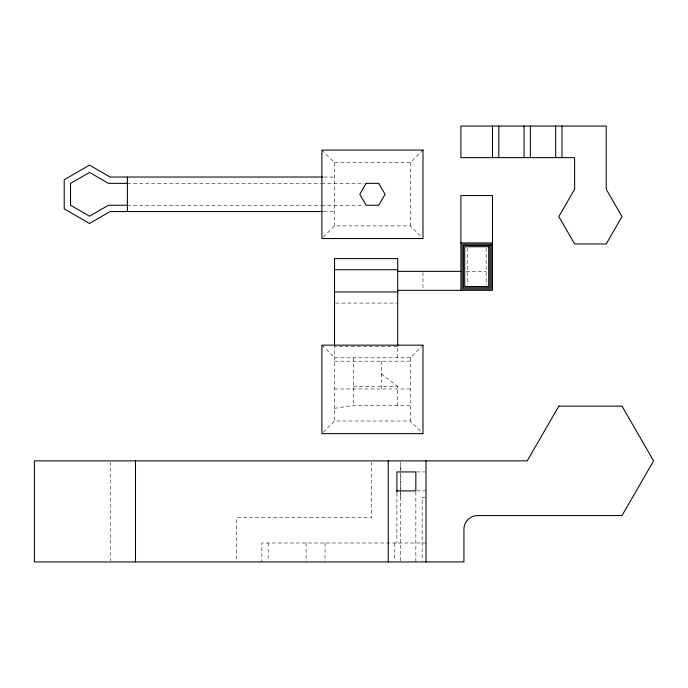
<?xml version="1.0" encoding="UTF-8"?>
<svg xmlns="http://www.w3.org/2000/svg" width="688" height="688" viewBox="0 0 688 688"><rect width="100%" height="100%" fill="white"/><g stroke="black" fill="none" stroke-linecap="round" stroke-linejoin="round"><path stroke-width="0.52" stroke-dasharray="3.44 2.58" d="M323.369 237.042L334.523 225.888L410.34 225.888L421.495 237.042M321.889 150.07L334.523 162.712L410.34 162.712L422.982 150.07M323.369 432.141L334.523 420.987L410.34 420.987L422.982 433.629M321.889 345.17L334.523 357.803L410.34 357.803L421.495 346.657M334.523 408.354L353.477 405.404L410.34 405.404M323.79 177.04L334.523 177.04M127.409 183.352L320.574 183.352M321.649 183.352L364.012 183.352M127.409 205.248L320.574 205.248M321.649 205.248L364.012 205.248M323.79 211.56L334.523 211.56M466.154 271.373L486.167 271.373M335.589 303.09L396.632 303.09M334.523 361.174L410.34 361.174M353.477 386.45L397.707 386.45L397.707 405.404M334.523 388.978L410.34 388.978M400.743 465.621L400.863 470.884M416.584 471.934L424.995 471.934M416.859 490.888L426.01 490.888M400.743 497.209L400.863 472.991M425.046 497.209L422.165 497.209L422.165 560.901M426.01 542.995L261.861 542.995L261.861 561.95M381.247 373.816L397.707 386.45M486.167 248.205L486.167 285.056M467.212 248.205L467.212 285.056M422.982 272.422L422.982 289.27M415.844 491.954L415.844 561.95M410.34 162.712L410.34 225.888M410.34 357.803L410.34 420.987M400.743 461.811L400.743 470.884M400.743 472.991L400.743 560.892M397.707 357.803L397.707 346.683L334.523 346.683L334.523 420.987M396.89 493.021L396.89 542.995M394.362 542.995L394.362 560.901M381.247 361.174L381.247 388.978M371.615 461.932L371.615 517.729L236.586 517.729L236.586 560.901M353.477 357.803L353.477 405.404M334.523 162.712L334.523 225.888M325.046 542.995L325.046 561.95M306.091 542.995L306.091 561.95M268.182 542.995L268.182 560.901M110.218 461.923L110.218 560.892"/><path stroke-width="1.03" d="M322.715 177.04L110.14 177.04L89.5 165.12L64.225 179.706L64.225 208.894L89.5 223.48L110.14 211.56L322.715 211.56M127.409 183.352L108.455 183.352L89.5 172.413L70.537 183.352L70.537 205.248L89.5 216.187L108.455 205.248L127.409 205.248M460.891 242.933L492.479 242.933M334.523 269.73L397.707 269.73M397.707 271.373L460.891 271.373M397.707 290.327L492.479 290.327L492.479 195.547L460.891 195.547L460.891 290.327M334.523 291.97L397.707 291.97M396.89 490.888L415.844 490.888L415.844 471.934L396.89 471.934L396.89 492.083M561.984 126.05L561.984 157.638M555.663 126.05L555.663 157.638M530.388 126.05L530.388 157.638M524.075 126.05L524.075 157.638M498.8 126.05L498.8 157.638M492.479 126.05L492.479 157.638M426.01 460.857L426.01 561.95M397.707 346.004L397.707 258.602L334.523 258.602L334.523 346.004M388.23 460.857L388.23 561.95M135.493 460.857L135.493 561.95M127.409 177.04L127.409 211.56M366.111 183.352L359.798 194.3L366.111 205.248L378.753 205.248L385.074 194.3L378.753 183.352L366.111 183.352M574.618 189.234L558.828 216.591L574.618 243.948L606.214 243.948L622.012 216.591L606.214 189.234L606.214 126.05L460.891 126.05L460.891 157.638L574.618 157.638L574.618 189.234M558.828 406.144L527.232 460.857L34.4 460.857L34.4 561.95L463.918 561.95L463.918 529.287A13.708 13.708 0 0 1 477.635 515.579L622.012 515.579L653.6 460.857L622.012 406.144L558.828 406.144M422.982 150.07L321.889 150.07L321.889 238.53L422.982 238.53L422.982 150.07M491.215 244.197L462.155 244.197L462.155 289.063L491.215 289.063L491.215 244.197M489.951 245.461L463.42 245.461L463.42 287.799L489.951 287.799L489.951 245.461M488.686 246.725L464.684 246.725L464.684 286.535L488.686 286.535L488.686 246.725M422.982 345.17L321.889 345.17L321.889 433.629L422.982 433.629L422.982 345.17"/></g></svg>
